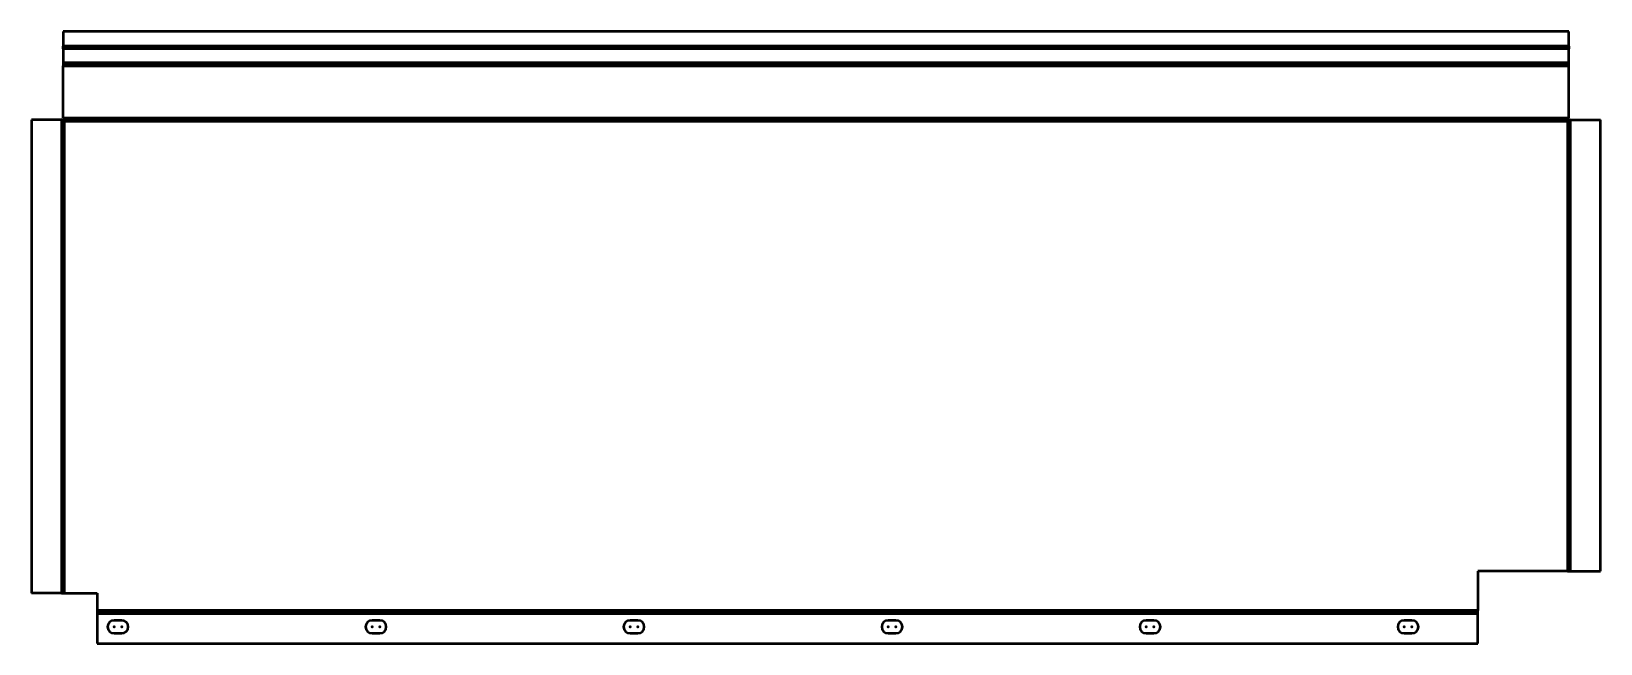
# Model space of a CAD drawing. Header units: inches. Extents: x -1.6 to 74.3, y -25.3 to 4.3.
import ezdxf

# ---------------------------------------------------------------- set-up
doc = ezdxf.new("R2010")
doc.units = ezdxf.units.IN
doc.header["$MEASUREMENT"] = 0
doc.linetypes.add('Continuo', pattern=[0])
for name, color, linetype, lineweight in [('IV_ARC_CENTERS', 7, 'Continuo', 50), ('IV_BEND', 7, 'Continuo', 50), ('IV_BEND_DOWN', 7, 'Continuo', 50), ('IV_INTERIOR_PROFILES', 7, 'Continuo', 50), ('IV_OUTER_PROFILE', 7, 'Continuo', 50), ('IV_TANGENT', 7, 'Continuo', 50)]:
    doc.layers.add(name, color=color, linetype=linetype, lineweight=lineweight)

msp = doc.modelspace()

# ---------------------------------------------------------------- linework, layer by layer
at = {"layer": 'IV_ARC_CENTERS'}
for p in [(2.395, -24.455), (2.77, -24.455), (14.87, -24.455), (15.245, -24.455), (27.345, -24.455), (27.72, -24.455), (39.82, -24.455), (40.195, -24.455), (52.295, -24.455), (52.67, -24.455), (64.77, -24.455), (65.145, -24.455)]:
    msp.add_point(p, dxfattribs=at)
at = {"layer": 'IV_BEND'}
for p, q in [((72.728, 2.757), (-0.062, 2.757)), ((-0.072, 0.031), (-0.072, -22.833)), ((72.697, 0.072), (-0.031, 0.072)), ((72.738, -21.77), (72.738, 0.031)), ((1.583, -23.738), (68.333, -23.738))]:
    msp.add_line(p, q, dxfattribs=at)
at = {"layer": 'IV_BEND_DOWN'}
msp.add_line((-0.062, 3.567), (72.728, 3.567), dxfattribs=at)
at = {"layer": 'IV_INTERIOR_PROFILES'}
for p, q in [((2.77, -24.143), (2.395, -24.143)), ((15.245, -24.143), (14.87, -24.143)), ((27.72, -24.143), (27.345, -24.143)), ((40.195, -24.143), (39.82, -24.143)), ((52.67, -24.143), (52.295, -24.143)), ((65.145, -24.143), (64.77, -24.143)), ((2.395, -24.768), (2.77, -24.768)), ((14.87, -24.768), (15.245, -24.768)), ((27.345, -24.768), (27.72, -24.768)), ((39.82, -24.768), (40.195, -24.768)), ((52.295, -24.768), (52.67, -24.768)), ((64.77, -24.768), (65.145, -24.768))]:
    msp.add_line(p, q, dxfattribs=at)
for centre, radius, start, end in [((2.395, -24.455), 0.312, 90, 270), ((2.77, -24.455), 0.312, 270, 90), ((14.87, -24.455), 0.312, 90, 270), ((15.245, -24.455), 0.313, 270, 90), ((27.345, -24.455), 0.312, 90, 270), ((27.72, -24.455), 0.313, 270, 90), ((39.82, -24.455), 0.312, 90, 270), ((40.195, -24.455), 0.313, 270, 90), ((52.295, -24.455), 0.312, 90, 270), ((52.67, -24.455), 0.313, 270, 90), ((64.77, -24.455), 0.312, 90, 270), ((65.145, -24.455), 0.312, 270, 90)]:
    msp.add_arc(centre, radius, start, end, dxfattribs=at)
at = {"layer": 'IV_OUTER_PROFILE'}
for p, q in [((72.728, 4.347), (-0.062, 4.347)), ((-0.062, 4.347), (-0.062, 3.639)), ((72.728, 3.639), (72.728, 4.347)), ((-0.062, 3.495), (-0.062, 3.639)), ((-0.062, 3.495), (-0.062, 2.829)), ((72.728, 3.639), (72.728, 3.495)), ((72.728, 2.829), (72.728, 3.495)), ((-0.062, 2.829), (-0.062, 2.685)), ((-0.062, 0.144), (-0.062, 2.685)), ((72.728, 2.685), (72.728, 2.829)), ((72.728, 0.144), (72.728, 2.685)), ((-0.144, 0.062), (-1.602, 0.062)), ((-1.602, 0.062), (-1.602, -22.833)), ((0, 0), (-0.144, 0.062)), ((-0.062, 0.144), (0, 0)), ((72.666, 0), (72.728, 0.144)), ((72.81, 0.062), (72.666, 0)), ((72.81, 0.062), (74.268, 0.062)), ((74.268, -21.77), (74.268, 0.062)), ((68.333, -21.77), (68.333, -23.666)), ((72.666, -21.77), (68.333, -21.77)), ((72.666, -21.77), (72.81, -21.77)), ((72.81, -21.77), (74.268, -21.77)), ((-0.144, -22.833), (-1.602, -22.833)), ((-0.144, -22.833), (0, -22.833)), ((0, -22.833), (1.583, -22.833)), ((1.583, -22.833), (1.583, -23.666)), ((1.583, -23.666), (1.583, -23.81)), ((1.583, -23.81), (1.583, -25.268)), ((68.333, -23.81), (68.333, -23.666)), ((68.333, -25.268), (68.333, -23.81)), ((1.583, -25.268), (68.333, -25.268))]:
    msp.add_line(p, q, dxfattribs=at)
at = {"layer": 'IV_TANGENT'}
for p, q in [((72.728, 3.639), (-0.062, 3.639)), ((72.728, 3.495), (-0.062, 3.495)), ((72.728, 2.829), (-0.062, 2.829)), ((-0.062, 2.685), (72.728, 2.685)), ((-0.144, 0.062), (-0.144, -22.833)), ((72.728, 0.144), (-0.062, 0.144)), ((0, 0), (72.666, 0)), ((0, -22.833), (0, 0)), ((72.666, 0), (72.666, -21.77)), ((72.81, -21.77), (72.81, 0.062)), ((68.333, -23.666), (1.583, -23.666)), ((1.583, -23.81), (68.333, -23.81))]:
    msp.add_line(p, q, dxfattribs=at)

doc.saveas('drawing.dxf')
